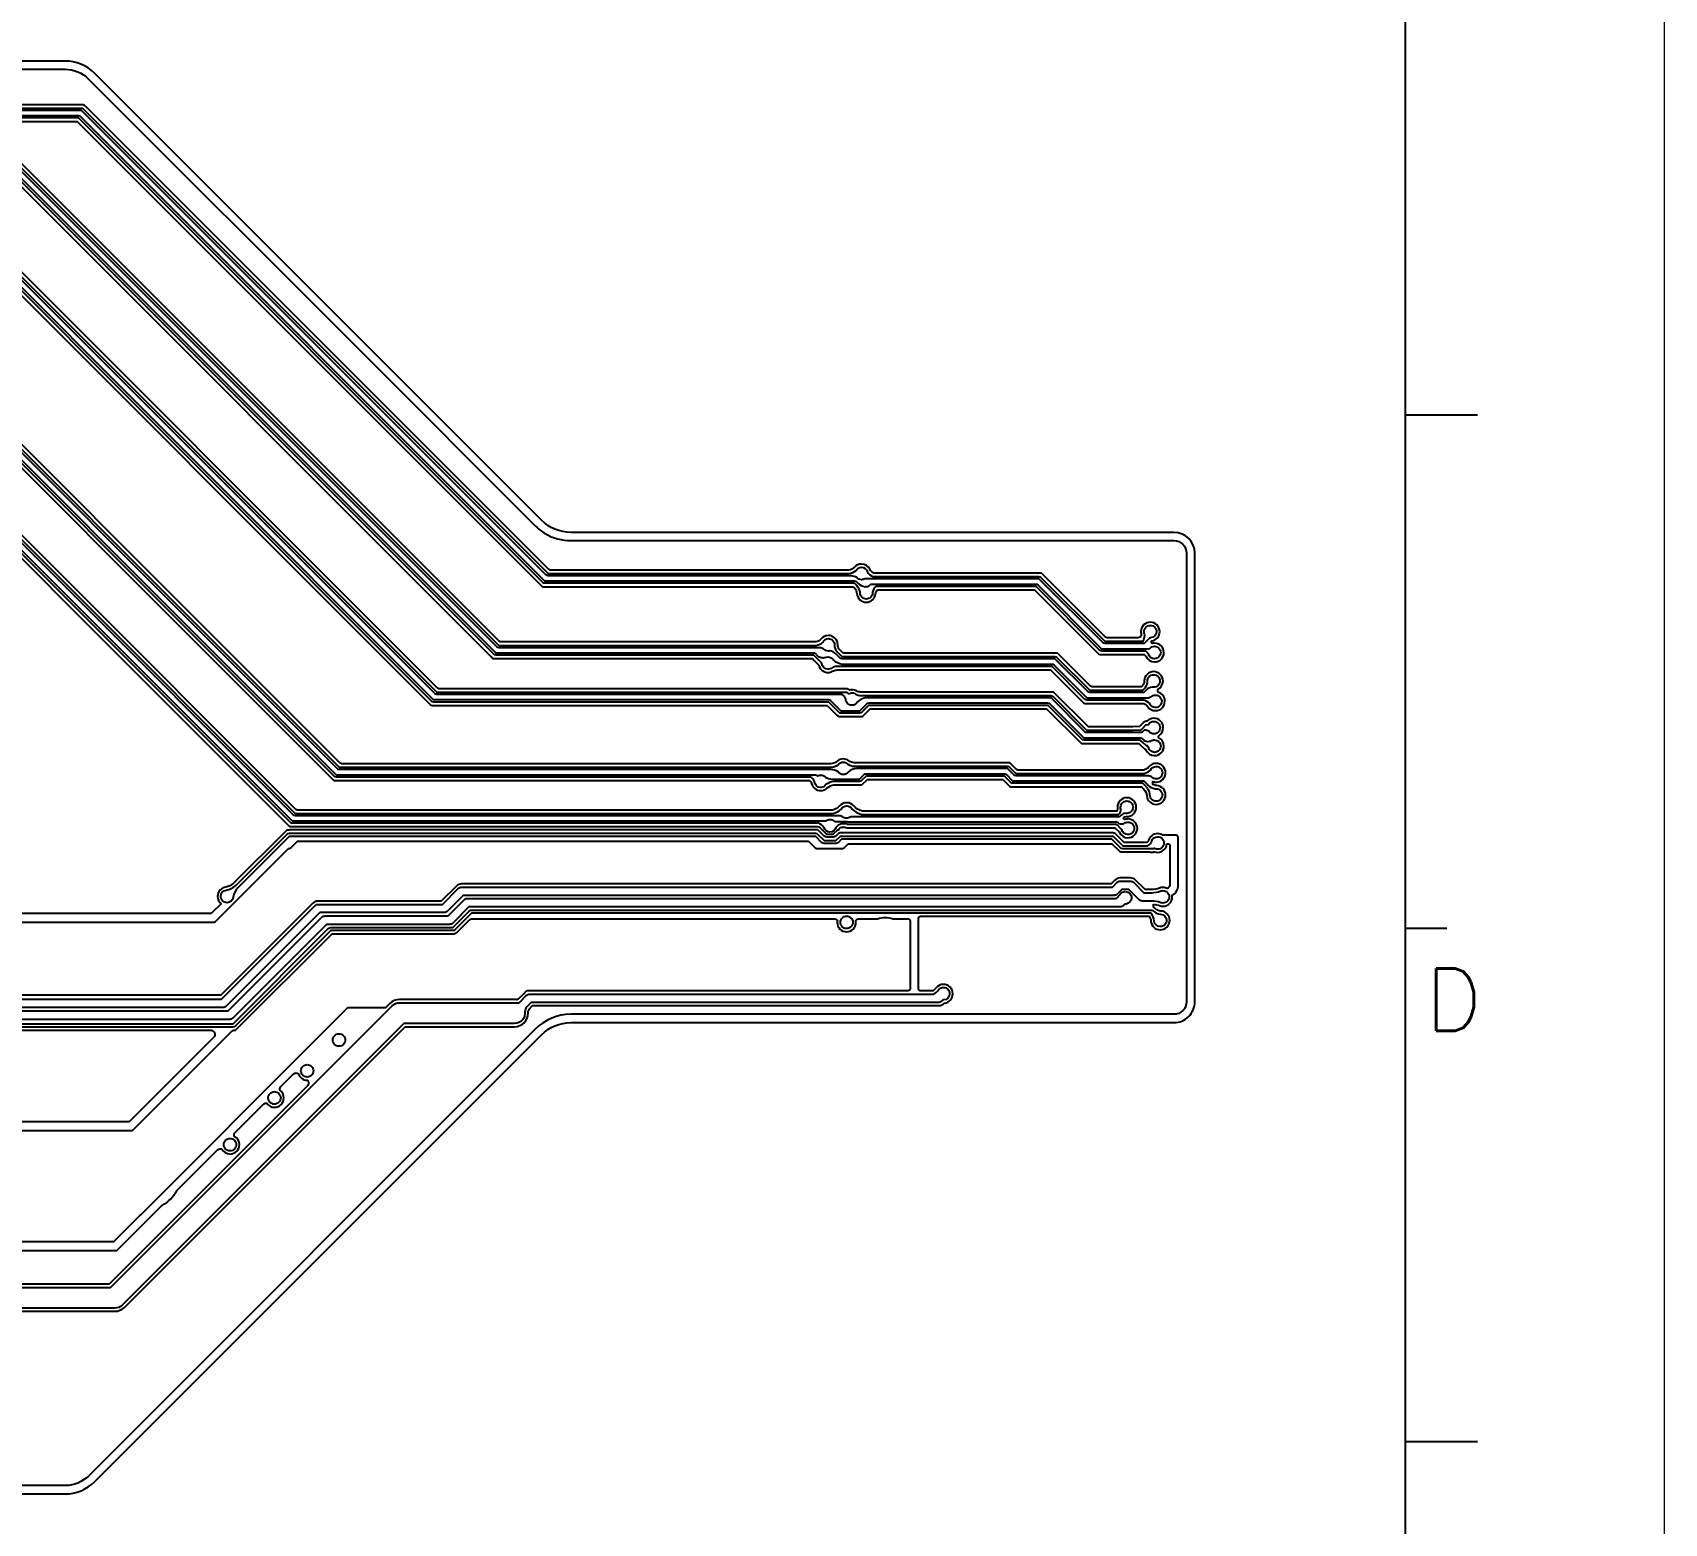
# Model space of a CAD drawing. Header units: millimetres. Extents: x 3227 to 3430, y -37 to 106.
# Drawn here: x 3390.61 to 3429.87, y -2.36 to 33.51 of the extents above; entities that cross this region are included whole.
import ezdxf

# ---------------------------------------------------------------- set-up
doc = ezdxf.new("R2010")
doc.units = ezdxf.units.MM
doc.header["$LTSCALE"] = 23.1
doc.linetypes.add('PHANTOM', pattern=[29.5, 9.5, -1.5, 3, -1.5, 3, -1.5, 9.5])
doc.layers.get('0').update_dxf_attribs({"linetype": 'CONTINUOUS'})
doc.layers.add('0PAPERF', color=2, linetype='PHANTOM', lineweight=0, plot=False)
doc.layers.add('gbr-outline-dxf_layer1', color=2, linetype='CONTINUOUS')
doc.styles.add('SIMPLEX', font='simplex.shx')

msp = doc.modelspace()

# ---------------------------------------------------------------- linework, layer by layer
for p, q in [((3423.649, -33.489), (3423.649, 98.408)), ((3423.649, 24.309), (3425.378, 24.309)), ((3417.451, 13.869), (3416.848, 13.869)), ((3417.451, 13.869), (3417.451, 13.869)), ((3417.557, 13.869), (3417.451, 13.869)), ((3416.719, 12.472), (3416.718, 12.472)), ((3423.649, 11.959), (3424.637, 11.959)), ((3412.328, 10.176), (3412.328, 10.176)), ((3423.649, -0.391), (3425.378, -0.391)), ((3391.397, -1.45), (3385.323, -1.45))]:
    msp.add_line(p, q)
at = {"color": 0}
for p, q in [((3410.256, 20.438), (3410.256, 20.438)), ((3409.47, 18.707), (3409.47, 18.707)), ((3410.557, 14.639), (3410.557, 14.639)), ((3409.939, 13.998), (3409.659, 13.998))]:
    msp.add_line(p, q, dxfattribs=at)
at = {"color": 0, "linetype": 'Continuous'}
for p, q in [((3410.829, 20.364), (3410.813, 20.364)), ((3410.83, 20.364), (3410.829, 20.364)), ((3415.13, 18.259), (3410.089, 18.259)), ((3409.808, 15.776), (3397.999, 15.776)), ((3409.808, 15.776), (3409.808, 15.776)), ((3409.808, 15.776), (3409.808, 15.776)), ((3417.357, 15.627), (3414.276, 15.627)), ((3417.357, 15.627), (3417.357, 15.627)), ((3409.873, 14.664), (3396.94, 14.664))]:
    msp.add_line(p, q, dxfattribs=at)
at = {"linetype": 'Continuous'}
for points in [[(3385.323, 32.625), (3391.394, 32.625, -0.198918), (3391.96, 32.39), (3398.509, 25.841), (3402.715, 21.635), (3402.715, 21.635, 0.061775), (3402.948, 21.453, 0.135417), (3403.563, 21.284), (3403.563, 21.284), (3418.076, 21.284, -0.414221), (3418.376, 20.984), (3418.376, 20.983), (3418.376, 10.188, -0.414221), (3418.076, 9.888), (3403.563, 9.888)], [(3368.505, 10.25), (3395.156, 10.25), (3397.41, 12.505, -0.200082), (3397.481, 12.534), (3400.477, 12.534), (3400.862, 12.92, -0.200082), (3400.934, 12.95), (3416.594, 12.95), (3416.708, 13.064, -0.200082), (3416.779, 13.093), (3417.028, 13.093, -0.200082), (3417.099, 13.064), (3417.349, 12.814), (3417.536, 12.814), (3417.536, 12.814), (3417.537, 12.814, 0.090713), (3417.757, 12.855), (3417.758, 12.855, -0.088548), (3417.81, 12.864, -0.414224), (3417.96, 12.714, -0.414224), (3417.81, 12.564, -0.090073), (3417.757, 12.574), (3417.757, 12.574, 0.090751), (3417.536, 12.614), (3417.307, 12.614, -0.200082), (3417.236, 12.644), (3416.987, 12.893), (3416.82, 12.893), (3416.706, 12.779, -0.200082), (3416.635, 12.75), (3400.975, 12.75), (3400.589, 12.364, -0.200082), (3400.518, 12.334), (3397.523, 12.334), (3395.268, 10.08, -0.200082), (3395.197, 10.05), (3368.464, 10.05, -0.200082)], [(3380.799, 9.971), (3395.319, 9.971), (3397.573, 12.225, -0.200151), (3397.645, 12.255), (3400.608, 12.255), (3400.999, 12.645, -0.199956), (3401.071, 12.675), (3416.687, 12.675, 0.089942), (3416.777, 12.772, -0.008091), (3416.779, 12.775, -0.250411), (3416.904, 12.841)], [(3416.904, 12.841, -0.414224), (3417.054, 12.691, -0.379364), (3416.922, 12.542, 0.019728), (3416.893, 12.537), (3416.857, 12.502, -0.199863), (3416.785, 12.472), (3416.719, 12.472)], [(3372.192, 9.657), (3395.429, 9.657, 0.199093), (3395.438, 9.66), (3397.728, 11.95), (3397.728, 11.95, -0.19878), (3397.79, 11.976), (3397.79, 11.976), (3400.717, 11.976, 0.199093), (3400.726, 11.98), (3401.118, 12.371), (3401.118, 12.371, -0.19878), (3401.18, 12.397)], [(3381.887, 7.093), (3392.998, 7.093, 0.198804), (3393.033, 7.108), (3395.416, 9.491, -0.19571), (3395.451, 9.506), (3395.477, 9.506, 0.195699), (3395.512, 9.521), (3397.802, 11.811, -0.198964), (3397.837, 11.825), (3400.738, 11.825, 0.198955), (3400.818, 11.859), (3401.13, 12.17, -0.198796), (3401.165, 12.185), (3409.894, 12.185, -0.238172), (3409.976, 12.143, 0.048989), (3409.972, 12.099, 0.414189), (3410.198, 11.873, 0.414224), (3410.424, 12.099, 0.04821), (3410.42, 12.143, -0.240727), (3410.502, 12.185), (3410.502, 12.185), (3410.944, 12.185, -0.18903), (3411.315, 12.185), (3411.676, 12.185, -0.414254), (3411.726, 12.135), (3411.726, 10.502, -0.386351), (3411.68, 10.452), (3402.57, 10.452, 0.01306), (3402.561, 10.452), (3402.518, 10.452, 0.198804), (3402.482, 10.437), (3402.451, 10.406, 0.011124), (3402.446, 10.4), (3402.296, 10.25, -0.178179), (3402.263, 10.239, -0.012429), (3402.261, 10.239, 0.038816), (3402.211, 10.242, 0.039249), (3402.195, 10.244, 0.039209), (3402.179, 10.242), (3399.44, 10.242, 0.19892), (3399.209, 10.147), (3399.107, 10.045), (3398.192, 10.045), (3395.342, 7.194, -0.009273), (3395.323, 7.174), (3393.216, 5.067, -0.010929), (3393.192, 5.044), (3392.559, 4.411), (3378.909, 4.411)], [(3416.718, 12.472), (3401.113, 12.472), (3400.722, 12.081, -0.199956), (3400.65, 12.052), (3397.688, 12.052), (3395.433, 9.797, -0.200151), (3395.361, 9.767), (3380.773, 9.767, -0.077614)], [(3385.323, 2.742), (3392.591, 2.742, 0.198922), (3392.821, 2.837), (3399.575, 9.59), (3402.211, 9.59, 0.414219), (3402.537, 9.917, 0.030221), (3402.534, 9.956, -0.139443), (3402.558, 10.015), (3402.628, 10.085, -0.198868), (3402.664, 10.1), (3412.421, 10.1, 0.198925), (3412.545, 10.151), (3412.553, 10.159, 0.382289), (3412.754, 10.383, 0.414185), (3412.528, 10.609, 0.237766), (3412.346, 10.518, -0.075813), (3412.278, 10.452), (3411.98, 10.452, -0.414106), (3411.93, 10.502), (3411.93, 12.196, -0.414264), (3411.98, 12.246), (3417.481, 12.246, -0.133225), (3417.52, 12.132), (3417.52, 12.131, 0.393029), (3417.746, 11.921, 0.414224), (3417.972, 12.147, 0.393223), (3417.762, 12.373), (3417.761, 12.373, -0.180852), (3417.614, 12.439, 0.044384), (3417.599, 12.452), (3417.599, 12.452, -0.228146), (3417.585, 12.48), (3417.585, 12.536)], [(3401.18, 12.397), (3401.18, 12.397), (3417.533, 12.397, -0.201382), (3417.56, 12.386), (3417.561, 12.385, 0.180398), (3417.756, 12.297), (3417.757, 12.297, -0.3932), (3417.896, 12.147, -0.414224), (3417.746, 11.997, -0.391776), (3417.596, 12.136, -0.011623), (3417.596, 12.137, 0.168617), (3417.518, 12.322), (3401.18, 12.322, 0.19903), (3401.171, 12.318), (3400.779, 11.927), (3400.779, 11.927, -0.198818), (3400.717, 11.901), (3400.717, 11.901)], [(3400.717, 11.901), (3397.79, 11.901, 0.19903), (3397.781, 11.897), (3395.491, 9.607), (3395.491, 9.607, -0.198818), (3395.429, 9.582), (3395.429, 9.582)], [(3374.204, 3.318), (3392.487, 3.318), (3399.263, 10.093, -0.19971), (3399.44, 10.167), (3402.187, 10.167, -0.150397), (3402.202, 10.167), (3402.203, 10.167), (3402.211, 10.167, -0.054752), (3402.265, 10.161, 0.110296), (3402.336, 10.183), (3402.499, 10.346, -0.200082), (3402.57, 10.376), (3412.301, 10.376, 0.093489), (3412.408, 10.473), (3412.408, 10.474, -0.234181), (3412.528, 10.533)], [(3412.528, 10.533, -0.414224), (3412.678, 10.383, -0.398626), (3412.536, 10.233, 0.01127), (3412.518, 10.232), (3412.492, 10.206, -0.200082), (3412.421, 10.176), (3412.328, 10.176)], [(3412.328, 10.176), (3402.611, 10.176), (3402.501, 10.065, 0.160301), (3402.458, 9.953, -0.458221), (3402.211, 9.667), (3399.543, 9.667), (3392.768, 2.891, -0.19971), (3392.59, 2.818), (3374.204, 2.818, -1)], [(3403.563, 9.888), (3403.563, 9.888, 0.198942), (3402.715, 9.537), (3391.963, -1.216, -0.19887), (3391.397, -1.45), (3391.397, -1.45)], [(3385.323, 9.506), (3394.896, 9.506), (3394.896, 9.506, -0.414233), (3394.998, 9.404, -0.198863), (3394.968, 9.332), (3392.948, 7.312, -0.198996), (3392.913, 7.298), (3388.551, 7.298)], [(3396.956, 8.477, -0.117852), (3397.002, 8.466, 0.333316), (3397.219, 8.303, 0.006291), (3397.224, 8.303, -0.195012), (3397.253, 8.232, -0.199025), (3397.223, 8.16), (3392.456, 3.393), (3374.204, 3.393)], [(3385.726, 4.207), (3392.643, 4.207), (3393.731, 5.295), (3393.738, 5.299, 0.146959), (3394.074, 5.635), (3394.077, 5.641), (3395.061, 6.625, -0.19904), (3395.133, 6.655, -0.071879), (3395.162, 6.651, 0.282044), (3395.364, 6.527, 0.414224), (3395.59, 6.753, 0.283479), (3395.465, 6.955, -0.068545), (3395.461, 6.983, -0.199041), (3395.491, 7.055), (3396.158, 7.721, -0.198789), (3396.23, 7.751, -0.037129), (3396.245, 7.75, 0.248247), (3396.432, 7.651, 0.414223), (3396.658, 7.877, 0.247838), (3396.559, 8.064, -0.038055), (3396.558, 8.079, -0.198987), (3396.588, 8.151), (3396.883, 8.447, -0.198944), (3396.956, 8.477)]]:
    msp.add_lwpolyline(points, format="xyb", dxfattribs=at)
at = {"color": 0, "linetype": 'Continuous'}
for points in [[(3410.256, 20.438), (3403.021, 20.438, -0.198967), (3402.966, 20.461), (3402.965, 20.461), (3391.793, 31.634), (3340.758, 31.634)], [(3340.758, 31.511), (3391.73, 31.511, -0.199584), (3391.75, 31.502), (3402.931, 20.321, 0.198893), (3402.946, 20.315), (3410.38, 20.315), (3410.38, 20.315, -0.19875), (3410.436, 20.292), (3410.436, 20.292), (3410.47, 20.258, 0.155552), (3410.641, 20.176, -0.050949), (3410.672, 20.179, -0.064548), (3410.71, 20.174), (3410.793, 20.236, -0.16294), (3410.81, 20.241), (3410.895, 20.241), (3410.895, 20.241), (3414.745, 20.241, -0.198868), (3414.8, 20.218), (3414.801, 20.218), (3416.327, 18.691, 0.198959), (3416.342, 18.685), (3417.377, 18.685), (3417.377, 18.685), (3417.403, 18.685, -0.17918), (3417.422, 18.678, 0.009368), (3417.427, 18.678, 0.111139), (3417.495, 18.693, -0.210818), (3417.606, 18.742, -0.414224), (3417.756, 18.592, -0.414224), (3417.606, 18.442, -0.353202), (3417.459, 18.561), (3417.406, 18.614, 0.057654), (3417.373, 18.628), (3416.342, 18.628)], [(3402.946, 20.258), (3402.946, 20.258, -0.198843), (3402.891, 20.281), (3402.891, 20.281), (3391.718, 31.454), (3340.758, 31.454)], [(3340.759, 31.691), (3391.804, 31.691, -0.199584), (3391.825, 31.683), (3403.006, 20.501, 0.199033), (3403.021, 20.495), (3403.021, 20.495), (3410.254, 20.495, 0.155805), (3410.425, 20.568, -0.269687), (3410.556, 20.644, -0.346541), (3410.702, 20.529, 0.15567), (3410.835, 20.421), (3414.82, 20.421), (3414.82, 20.421, -0.198774), (3414.875, 20.399), (3414.875, 20.399), (3416.402, 18.872, 0.199071), (3416.417, 18.865), (3416.417, 18.865), (3417.334, 18.865, 0.130509), (3417.371, 19.005, 0.023912), (3417.37, 19.031, -0.110462), (3417.356, 19.095, -0.414224), (3417.506, 19.245, -0.414224), (3417.656, 19.095, -0.400008), (3417.513, 18.945, 0.022437), (3417.49, 18.935), (3417.375, 18.825), (3417.375, 18.825), (3417.366, 18.816, -0.195452), (3417.347, 18.808), (3416.417, 18.808, -0.198968), (3416.361, 18.831), (3416.361, 18.831), (3414.835, 20.358, 0.198811), (3414.82, 20.364), (3410.83, 20.364)], [(3385.323, 31.372), (3391.684, 31.372), (3402.865, 20.191, 0.198884), (3402.901, 20.176), (3410.335, 20.176, -0.198989), (3410.37, 20.161), (3410.386, 20.145, -0.165504), (3410.447, 20.01, 0.388839), (3410.672, 19.803, 0.380373), (3410.896, 20.003, -0.128324), (3410.932, 20.093, -0.09045), (3410.967, 20.102), (3414.699, 20.102, -0.198889), (3414.735, 20.088), (3416.261, 18.561, 0.198874), (3416.297, 18.546), (3417.358, 18.546), (3417.396, 18.508, -0.0065), (3417.396, 18.507, 0.304583), (3417.606, 18.366, 0.414223), (3417.832, 18.592, 0.414191), (3417.606, 18.818, 0.062067), (3417.55, 18.811), (3417.517, 18.847), (3417.543, 18.872, 0.365918), (3417.732, 19.095, 0.414192), (3417.506, 19.321, 0.414224), (3417.28, 19.095, 0.099873), (3417.297, 19.008, -0.287537), (3417.207, 18.947), (3416.463, 18.947, -0.198889), (3416.427, 18.962), (3414.901, 20.489, 0.198874), (3414.865, 20.503), (3410.852, 20.503, -0.16742), (3410.758, 20.595, 0.285182), (3410.556, 20.72, 0.210457), (3410.389, 20.647, -0.179092), (3410.25, 20.577), (3403.067, 20.577, -0.194509), (3403.032, 20.591), (3391.882, 31.74, 0.198909), (3391.804, 31.773), (3385.323, 31.773)], [(3409.47, 18.707), (3401.837, 18.707, -0.198868), (3401.782, 18.73), (3401.782, 18.73), (3390.041, 30.471), (3339.442, 30.471, -0.199732), (3339.422, 30.479), (3339.296, 30.605), (3339.218, 30.605, -0.199584), (3339.198, 30.613), (3339.165, 30.647, 0.154226), (3339.069, 30.579, -0.333528), (3338.925, 30.471, -0.414224), (3338.775, 30.621, -0.414224), (3338.925, 30.771)], [(3401.763, 18.527), (3401.763, 18.527, -0.19875), (3401.707, 18.55), (3401.707, 18.55), (3389.966, 30.29), (3339.076, 30.29), (3339.044, 30.233, 0.073823), (3339.03, 30.137), (3339.03, 30.137, 0.076431), (3339.045, 30.037, -0.161631), (3339.075, 29.947, -0.414224), (3338.925, 29.797, -0.414224), (3338.775, 29.947, -0.322237), (3338.877, 30.089, 0.048894), (3338.924, 30.134), (3338.992, 30.258), (3338.992, 30.258), (3338.993, 30.258), (3338.993, 30.258), (3339.033, 30.332, -0.071866), (3339.038, 30.338), (3339.039, 30.339, -0.199584), (3339.059, 30.347)], [(3389.933, 30.209), (3401.649, 18.492, 0.012365), (3401.655, 18.487), (3401.682, 18.46, 0.198878), (3401.717, 18.445), (3401.753, 18.445, 0.015787), (3401.763, 18.445), (3409.375, 18.445), (3409.422, 18.399), (3409.422, 18.398), (3409.53, 18.291, 0.353448), (3409.751, 18.112, 0.126274), (3409.859, 18.14), (3409.86, 18.14, -0.083732), (3409.966, 18.178), (3410.087, 18.178), (3410.089, 18.178, 0.005053), (3410.09, 18.178), (3415.084, 18.178, -0.199074), (3415.12, 18.163), (3415.901, 17.382, 0.199086), (3415.936, 17.367), (3417.331, 17.367, -0.178142), (3417.446, 17.289), (3417.446, 17.288, 0.240849), (3417.63, 17.194, 0.414185), (3417.856, 17.42, 0.328538), (3417.697, 17.636, -0.110517), (3417.687, 17.68, -0.065945), (3417.69, 17.706, 0.279063), (3417.812, 17.906, 0.41422), (3417.586, 18.132, 0.41258), (3417.36, 17.908), (3417.36, 17.907, -0.197383), (3417.31, 17.786), (3417.309, 17.786), (3417.291, 17.768), (3416.102, 17.768, -0.198889), (3416.067, 17.783), (3415.286, 18.564, 0.198814), (3415.251, 18.578), (3410.135, 18.578, -0.198989), (3410.1, 18.593), (3410.037, 18.656), (3410.037, 18.656), (3410.036, 18.657, -0.19517), (3409.986, 18.778, 0.412868), (3409.76, 19.003, 0.227941), (3409.583, 18.918, -0.181589), (3409.462, 18.846), (3401.883, 18.846, -0.194509), (3401.848, 18.86), (3390.131, 30.577, 0.198962)], [(3389.998, 30.339), (3401.747, 18.59, 0.198968), (3401.763, 18.584), (3409.421, 18.584, -0.199584), (3409.441, 18.575), (3409.517, 18.5, 0.123026), (3409.643, 18.468, 0.034878), (3409.681, 18.471, -0.122231), (3409.751, 18.488, -0.266032), (3409.88, 18.414, 0.141611), (3410.091, 18.316), (3415.13, 18.316, -0.199047), (3415.186, 18.293), (3415.967, 17.512), (3415.967, 17.512, 0.199257), (3415.982, 17.506), (3415.982, 17.506), (3417.343, 17.506), (3417.412, 17.506), (3417.461, 17.506, 0.058276), (3417.524, 17.527, -0.198078), (3417.63, 17.57, -0.414224), (3417.78, 17.42, -0.414224), (3417.63, 17.27, -0.302397), (3417.491, 17.362, 0.157542), (3417.34, 17.449), (3415.982, 17.449, -0.199081), (3415.926, 17.472), (3415.145, 18.253, 0.199141), (3415.13, 18.259), (3415.13, 18.259)], [(3390.073, 30.519), (3401.822, 18.771), (3401.822, 18.77, 0.198966), (3401.837, 18.764), (3401.837, 18.764), (3409.468, 18.764, 0.158282), (3409.625, 18.842, -0.288067), (3409.76, 18.927, -0.414224), (3409.91, 18.777, -0.05378), (3409.906, 18.745, 0.164008), (3409.979, 18.598), (3409.979, 18.598), (3409.979, 18.598), (3410.074, 18.503), (3410.074, 18.503, 0.198953), (3410.09, 18.497), (3415.205, 18.497), (3415.205, 18.497, -0.198822), (3415.26, 18.474), (3415.26, 18.474), (3416.042, 17.692, 0.198811), (3416.057, 17.686), (3417.325, 17.686), (3417.367, 17.728), (3417.367, 17.728, 0.164541), (3417.439, 17.874, -0.054621), (3417.436, 17.906, -0.414224), (3417.586, 18.056, -0.414224), (3417.736, 17.906, -0.414224), (3417.586, 17.756, -0.054823), (3417.553, 17.76, 0.164505), (3417.407, 17.688), (3417.407, 17.688), (3417.407, 17.688), (3417.357, 17.638, -0.199313), (3417.337, 17.629), (3416.057, 17.629)], [(3388.564, 28.958), (3400.188, 17.334, 0.198884), (3400.223, 17.32), (3409.709, 17.32, -0.197874), (3409.744, 17.305), (3409.967, 17.082, 0.198909), (3410.045, 17.05), (3410.555, 17.05, 0.199074), (3410.59, 17.065), (3410.75, 17.225, -0.199149), (3410.785, 17.24), (3414.99, 17.24, -0.198951), (3415.025, 17.225), (3415.833, 16.417, 0.198959), (3415.868, 16.403), (3417.23, 16.403), (3417.268, 16.367, 0.005891), (3417.27, 16.366), (3417.349, 16.292, 0.114109), (3417.392, 16.267, -0.02687), (3417.401, 16.25, 0.005444), (3417.401, 16.248, 0.295659), (3417.608, 16.114, 0.414222), (3417.834, 16.34, 0.282657), (3417.71, 16.542, -0.071218), (3417.706, 16.57, -0.051852), (3417.708, 16.591, 0.263566), (3417.818, 16.785, 0.414196), (3417.592, 17.011, 0.210483), (3417.425, 16.938), (3417.41, 16.937, 0.19859), (3417.333, 16.902), (3417.264, 16.828), (3417.263, 16.828), (3417.246, 16.809), (3417.082, 16.804), (3416.034, 16.804, -0.198889), (3415.999, 16.818), (3415.191, 17.626, 0.198757), (3415.156, 17.64), (3410.549, 17.64, 0.049997), (3410.527, 17.638, -0.083012), (3410.438, 17.669, 0.128596), (3410.328, 17.698, 0.069535), (3410.266, 17.69, 0.194841), (3410.189, 17.721), (3400.389, 17.721, -0.194509), (3400.354, 17.735), (3388.762, 29.327, 0.198965)], [(3388.63, 29.088), (3400.253, 17.465, 0.198893), (3400.269, 17.459), (3409.755, 17.459), (3409.755, 17.459, -0.198774), (3409.81, 17.436), (3409.81, 17.436), (3410.057, 17.189), (3410.509, 17.189, 0.19918), (3410.524, 17.195), (3410.524, 17.195), (3410.684, 17.355), (3410.684, 17.355, -0.19913), (3410.74, 17.378), (3410.74, 17.378), (3415.035, 17.378), (3415.035, 17.378, -0.198961), (3415.091, 17.355), (3415.899, 16.548, 0.198959), (3415.914, 16.541), (3417.274, 16.541, -0.191664), (3417.293, 16.534), (3417.359, 16.472, 0.091884), (3417.454, 16.454, 0.065203), (3417.522, 16.463, -0.15341), (3417.608, 16.49, -0.414224), (3417.758, 16.34, -0.414224), (3417.608, 16.19, -0.359413), (3417.46, 16.312, 0.03723), (3417.438, 16.344), (3417.424, 16.344, -0.191948), (3417.405, 16.352), (3417.324, 16.427), (3417.324, 16.427), (3417.263, 16.484), (3415.914, 16.484)], [(3388.705, 29.269), (3400.328, 17.645), (3400.328, 17.645, 0.198966), (3400.343, 17.639), (3400.343, 17.639), (3410.101, 17.639), (3410.189, 17.639, -0.199584), (3410.209, 17.631), (3410.237, 17.603, 0.0237), (3410.257, 17.605, -0.12294), (3410.328, 17.622, -0.187503), (3410.429, 17.583, 0.074706), (3410.534, 17.555, -0.135725), (3410.549, 17.559), (3410.646, 17.559), (3410.647, 17.559), (3415.11, 17.559), (3415.11, 17.559, -0.198975), (3415.166, 17.536), (3415.973, 16.728, 0.199071), (3415.988, 16.722), (3415.989, 16.722), (3417.084, 16.722), (3417.283, 16.729), (3417.323, 16.772), (3417.323, 16.772), (3417.392, 16.846, -0.201487), (3417.413, 16.856), (3417.46, 16.857, -0.274144), (3417.592, 16.935, -0.414224), (3417.742, 16.785, -0.414224), (3417.592, 16.635, -0.240399), (3417.47, 16.697, 0.142973), (3417.372, 16.726), (3417.372, 16.726, 0.01939), (3417.358, 16.725), (3417.316, 16.681, -0.201129), (3417.296, 16.672), (3417.085, 16.665, -0.011938), (3417.084, 16.665), (3415.989, 16.665, -0.198968), (3415.933, 16.688), (3415.933, 16.688), (3415.125, 17.495), (3415.125, 17.495, 0.19904), (3415.11, 17.502), (3410.649, 17.502, 0.147019), (3410.461, 17.404, -0.282431), (3410.328, 17.322, -0.414224), (3410.178, 17.472, -0.004671), (3410.178, 17.474, 0.161233), (3410.093, 17.582), (3400.343, 17.582, -0.198868), (3400.288, 17.605), (3400.288, 17.605), (3388.673, 29.22)], [(3400.269, 17.402), (3400.269, 17.402, -0.198828), (3400.213, 17.425), (3400.213, 17.425), (3388.598, 29.04), (3339.537, 29.04), (3339.489, 29.022), (3339.278, 28.81, -0.199584), (3339.257, 28.802), (3338.977, 28.802)], [(3397.999, 15.776), (3397.999, 15.776, -0.198975), (3397.944, 15.799), (3386.098, 27.646), (3340.515, 27.646)], [(3385.989, 27.384), (3397.844, 15.529, 0.198874), (3397.879, 15.514), (3409.307, 15.514, -0.160575), (3409.356, 15.44, 0.343149), (3409.575, 15.269, 0.197374), (3409.734, 15.335, -0.173063), (3409.894, 15.408), (3410.55, 15.408, 0.198889), (3410.585, 15.423), (3410.686, 15.523, -0.198941), (3410.721, 15.538), (3413.941, 15.538, -0.198766), (3413.976, 15.523), (3414.12, 15.379, 0.198763), (3414.155, 15.365), (3417.291, 15.365), (3417.349, 15.307, -0.179117), (3417.42, 15.149), (3417.42, 15.149, 0.39325), (3417.646, 14.939, 0.414223), (3417.872, 15.165, 0.392411), (3417.663, 15.391), (3417.662, 15.391, -0.099525), (3417.568, 15.417), (3417.568, 15.488, 0.089296), (3417.647, 15.474, 0.41422), (3417.873, 15.7, 0.41422), (3417.647, 15.926, 0.231229), (3417.468, 15.839, -0.179547), (3417.347, 15.766), (3414.321, 15.766, -0.198804), (3414.286, 15.78), (3414.142, 15.924, 0.198757), (3414.107, 15.939), (3410.384, 15.939, -0.135276), (3410.249, 15.989, 0.157191), (3410.117, 16.031, 0.181517), (3409.968, 15.975, -0.181196), (3409.808, 15.915), (3398.045, 15.915, -0.194498), (3398.01, 15.929), (3386.188, 27.752, 0.198962)], [(3386.055, 27.514), (3397.91, 15.659), (3397.91, 15.659, 0.199014), (3397.925, 15.653), (3409.34, 15.653), (3409.34, 15.653), (3409.446, 15.653, -0.199584), (3409.466, 15.645), (3409.487, 15.623, 0.013648), (3409.499, 15.625, -0.132619), (3409.575, 15.645, -0.219162), (3409.689, 15.593, 0.113879), (3409.836, 15.547), (3409.889, 15.547), (3409.89, 15.547), (3410.504, 15.547), (3410.504, 15.547, 0.198995), (3410.52, 15.553), (3410.52, 15.553), (3410.62, 15.654, -0.198798), (3410.676, 15.677), (3410.676, 15.677), (3413.986, 15.677), (3413.986, 15.677, -0.198691), (3414.042, 15.654), (3414.042, 15.654), (3414.186, 15.51), (3414.186, 15.51, 0.198791), (3414.201, 15.504), (3417.337, 15.504, -0.199693), (3417.357, 15.495), (3417.446, 15.406), (3417.447, 15.406), (3417.449, 15.403, 0.150829), (3417.622, 15.313, -0.039393), (3417.646, 15.315, -0.414224), (3417.796, 15.165, -0.414224), (3417.646, 15.015, -0.414224), (3417.496, 15.165, -0.040264), (3417.498, 15.189, 0.153278), (3417.406, 15.365), (3417.406, 15.365, -0.011327), (3417.405, 15.366), (3417.325, 15.447), (3414.201, 15.447)], [(3386.13, 27.694), (3397.984, 15.84), (3397.984, 15.84, 0.19904), (3397.999, 15.833), (3409.808, 15.833, 0.1541), (3409.995, 15.893, -0.241925), (3410.117, 15.955, -0.217669), (3410.23, 15.903, 0.112841), (3410.38, 15.857), (3410.435, 15.857), (3410.435, 15.857), (3414.061, 15.857), (3414.061, 15.857, -0.198719), (3414.117, 15.834), (3414.117, 15.834), (3414.261, 15.69), (3414.261, 15.69, 0.198812), (3414.276, 15.684), (3417.355, 15.684, 0.157804), (3417.511, 15.764, -0.290683), (3417.647, 15.85, -0.414224), (3417.797, 15.7, -0.414224), (3417.647, 15.55, -0.208883), (3417.537, 15.598, 0.079847), (3417.451, 15.627), (3417.357, 15.627)], [(3397.925, 15.596), (3397.925, 15.596, -0.198865), (3397.869, 15.619), (3386.023, 27.465), (3340.377, 27.465)], [(3396.94, 14.664), (3396.939, 14.664, -0.198851), (3396.884, 14.687), (3385.507, 26.064), (3361.121, 26.064)], [(3385.398, 25.802), (3396.701, 14.499, -0.039042), (3396.712, 14.49), (3396.712, 14.49), (3396.778, 14.424, 0.039956), (3396.793, 14.415, -0.093403), (3396.807, 14.403), (3409.499, 14.403), (3409.499, 14.403, -0.198768), (3409.561, 14.378), (3409.561, 14.378), (3409.712, 14.226, 0.1991), (3409.721, 14.223), (3409.721, 14.223), (3409.877, 14.223), (3409.877, 14.223, 0.199537), (3409.886, 14.226), (3409.887, 14.227), (3409.977, 14.317, -0.200625), (3410.003, 14.328), (3410.004, 14.328, -0.159), (3410.082, 14.392), (3410.157, 14.392, 0.132645), (3410.213, 14.377), (3416.656, 14.377), (3416.749, 14.284, 0.020859), (3416.756, 14.278), (3416.756, 14.277), (3416.757, 14.277, 0.00663), (3416.759, 14.275, 0.302403), (3416.968, 14.136, 0.414223), (3417.194, 14.362, 0.41418), (3416.968, 14.588, 0.088229), (3416.89, 14.574), (3416.87, 14.592, -0.213252), (3416.862, 14.61, -0.185934), (3416.868, 14.626, -0.162174), (3416.927, 14.646, -0.01008), (3416.93, 14.646, 0.011575), (3416.941, 14.645, 0.414223), (3417.167, 14.871, 0.414192), (3416.941, 15.097, 0.414224), (3416.715, 14.871, 0.032185), (3416.717, 14.842), (3416.717, 14.841, -0.033481), (3416.718, 14.828, -0.138066), (3416.703, 14.778), (3410.571, 14.778, -0.146434), (3410.371, 14.903, 0.005446), (3410.369, 14.905, 0.213907), (3410.201, 14.98, 0.216999), (3410.03, 14.903, -0.160824), (3409.862, 14.803), (3396.985, 14.803, -0.194498), (3396.95, 14.817), (3385.596, 26.171, 0.1989)], [(3385.464, 25.933), (3396.85, 14.547), (3396.85, 14.547, 0.19904), (3396.865, 14.541), (3409.523, 14.541), (3409.523, 14.541), (3409.703, 14.541), (3409.705, 14.541, -0.170829), (3409.799, 14.574, -0.18372), (3409.898, 14.536, 0.018381), (3409.915, 14.53), (3410.064, 14.53), (3410.198, 14.53, -0.203196), (3410.219, 14.522), (3410.225, 14.515), (3416.702, 14.515, -0.200498), (3416.722, 14.507), (3416.749, 14.48, 0.087641), (3416.814, 14.469, 0.079091), (3416.872, 14.478, -0.173819), (3416.968, 14.512, -0.414224), (3417.118, 14.362, -0.414224), (3416.968, 14.212, -0.360293), (3416.82, 14.334, -0.118708), (3416.808, 14.34, -0.020509), (3416.807, 14.342), (3416.713, 14.435), (3416.713, 14.436), (3416.69, 14.458), (3410.213, 14.458, -0.20321), (3410.192, 14.467), (3410.186, 14.473), (3410.069, 14.473, 0.161781), (3409.943, 14.384, -0.335833), (3409.799, 14.274, -0.335295), (3409.654, 14.383, 0.15727), (3409.519, 14.484), (3396.865, 14.484)], [(3385.539, 26.113), (3396.924, 14.727), (3396.924, 14.727, 0.198953), (3396.94, 14.721), (3409.87, 14.721, 0.143943), (3410.067, 14.823, -0.280166), (3410.201, 14.904, -0.280842), (3410.334, 14.823, 0.133567), (3410.56, 14.696), (3416.741, 14.696), (3416.753, 14.708), (3416.753, 14.708, 0.176376), (3416.799, 14.821, -0.084891), (3416.791, 14.871, -0.414224), (3416.941, 15.021, -0.414224), (3417.091, 14.871, -0.414224), (3416.941, 14.721, -0.062238), (3416.904, 14.726, 0.154719), (3416.806, 14.68), (3416.794, 14.668), (3416.794, 14.668), (3416.773, 14.647, -0.199936), (3416.753, 14.639), (3410.557, 14.639)], [(3396.865, 14.484), (3396.865, 14.484, -0.198975), (3396.809, 14.507), (3385.432, 25.884), (3362.291, 25.884, 0.413736), (3362.182, 25.775, -0.124901), (3362.179, 25.762, -0.276994), (3362.017, 25.664, -0.276992), (3361.854, 25.762, -0.124922), (3361.851, 25.775, 0.413738), (3361.742, 25.884), (3361.196, 25.884, 0.198981), (3361.181, 25.878), (3360.985, 25.682), (3360.985, 25.682, -0.198742), (3360.93, 25.659), (3360.93, 25.659)], [(3410.813, 20.364), (3410.812, 20.364), (3410.783, 20.365), (3410.657, 20.365, -0.162245), (3410.64, 20.37, -0.151002), (3410.556, 20.344, -0.221067), (3410.441, 20.398, 0.108899), (3410.316, 20.438), (3410.256, 20.438)], [(3414.745, 20.184), (3410.905, 20.184, 0.152074), (3410.821, 20.045, -0.026161), (3410.822, 20.029, -0.414224), (3410.672, 19.879, -0.414224), (3410.522, 20.029, -0.035103), (3410.523, 20.05, 0.139461), (3410.445, 20.202), (3410.43, 20.217), (3410.43, 20.217), (3410.396, 20.252, 0.198968), (3410.38, 20.258), (3402.946, 20.258)], [(3416.342, 18.628), (3416.342, 18.628, -0.198837), (3416.287, 18.651), (3416.287, 18.651), (3414.76, 20.178), (3414.76, 20.178, 0.198966), (3414.745, 20.184), (3414.745, 20.184)], [(3410.089, 18.259), (3409.959, 18.259, 0.066719), (3409.852, 18.228, -0.188191), (3409.751, 18.188, -0.392171), (3409.601, 18.327, 0.016719), (3409.593, 18.343), (3409.48, 18.456), (3409.479, 18.457), (3409.409, 18.527), (3401.763, 18.527)], [(3410.09, 18.44), (3410.09, 18.44, -0.198845), (3410.034, 18.463), (3409.939, 18.558, 0.164024), (3409.792, 18.631, -0.054037), (3409.76, 18.627, -0.212203), (3409.648, 18.677, 0.085736), (3409.557, 18.707), (3409.47, 18.707)], [(3416.057, 17.629), (3416.057, 17.629, -0.198774), (3416.001, 17.652), (3416.001, 17.652), (3415.22, 18.433, 0.198959), (3415.205, 18.44), (3410.09, 18.44)], [(3410.509, 17.132), (3410.045, 17.132, -0.199584), (3410.025, 17.14), (3409.77, 17.395, 0.198811), (3409.755, 17.402), (3400.269, 17.402)], [(3415.914, 16.484), (3415.914, 16.484, -0.198822), (3415.858, 16.507), (3415.858, 16.507), (3415.05, 17.315), (3415.05, 17.315, 0.19904), (3415.035, 17.321), (3410.74, 17.321, 0.19932), (3410.724, 17.315), (3410.724, 17.315), (3410.564, 17.155), (3410.564, 17.155, -0.19915), (3410.509, 17.132), (3410.509, 17.132)], [(3414.276, 15.627), (3414.276, 15.627, -0.198695), (3414.22, 15.65), (3414.22, 15.65), (3414.076, 15.794), (3414.076, 15.794, 0.198686), (3414.061, 15.8), (3410.436, 15.8, 0.149793), (3410.243, 15.724, -0.255879), (3410.117, 15.655, -0.241331), (3409.995, 15.718, 0.153868), (3409.808, 15.776), (3409.808, 15.776)], [(3414.201, 15.447), (3414.201, 15.447, -0.198667), (3414.146, 15.469), (3414.146, 15.47), (3414.002, 15.613), (3414.002, 15.613, 0.198702), (3413.986, 15.62), (3410.676, 15.62, 0.199032), (3410.66, 15.613), (3410.66, 15.613), (3410.56, 15.513), (3410.56, 15.513, -0.198856), (3410.504, 15.49), (3409.89, 15.49, 0.150922), (3409.702, 15.415, -0.25762), (3409.575, 15.345, -0.40354), (3409.425, 15.49, 0.161338), (3409.332, 15.596), (3397.925, 15.596)], [(3410.557, 14.639), (3410.312, 14.639, 0.013155), (3410.287, 14.632, -0.155287), (3410.201, 14.604, -0.181786), (3410.102, 14.641, 0.049768), (3410.027, 14.664), (3409.873, 14.664)], [(3396.799, 14.329, -0.134866), (3396.774, 14.319), (3396.746, 14.319, 0.198951), (3396.711, 14.304), (3395.45, 13.043), (3395.449, 13.043, -0.161622), (3395.26, 12.948, 0.374713), (3395.065, 12.724, 0.229525), (3395.151, 12.547), (3394.929, 12.326, -0.198757), (3394.894, 12.311), (3385.323, 12.311)], [(3396.793, 14.168), (3396.793, 14.168, 0.19907), (3396.784, 14.164), (3395.557, 12.937, -0.009975), (3395.556, 12.936), (3395.555, 12.935, 0.161812), (3395.439, 12.703, -0.009867), (3395.439, 12.702, -0.371025), (3395.291, 12.574, -0.414224), (3395.141, 12.724, -0.375554), (3395.271, 12.873, 0.1596), (3395.5, 12.987), (3395.503, 12.989), (3395.503, 12.989), (3396.731, 14.217), (3396.731, 14.217, -0.198844), (3396.793, 14.243)], [(3396.793, 14.243), (3409.448, 14.243), (3409.448, 14.243, -0.198765), (3409.51, 14.217), (3409.51, 14.217), (3409.65, 14.077), (3409.65, 14.077, 0.199028), (3409.659, 14.073), (3409.939, 14.073, 0.195272), (3409.948, 14.077), (3409.948, 14.077), (3410.024, 14.153), (3410.024, 14.153, -0.198766), (3410.086, 14.178), (3410.086, 14.178), (3416.592, 14.178, -0.201251), (3416.619, 14.167), (3416.839, 13.948), (3416.839, 13.947, 0.195508), (3416.848, 13.944), (3417.443, 13.944, 0.201729), (3417.539, 14.056), (3417.539, 14.057, -0.324318), (3417.682, 14.16, -0.414224), (3417.832, 14.01, -0.414224), (3417.682, 13.86, -0.105012), (3417.621, 13.873, 0.028345), (3417.601, 13.881, -0.132187), (3417.557, 13.869), (3417.557, 13.869)], [(3409.659, 13.998), (3409.659, 13.998, -0.198778), (3409.597, 14.024), (3409.597, 14.024), (3409.457, 14.164), (3409.457, 14.164, 0.198915), (3409.448, 14.168), (3396.793, 14.168)], [(3396.804, 14.328), (3396.804, 14.328, -0.01529), (3396.799, 14.329)], [(3417.585, 12.536, -0.068098), (3417.73, 12.503), (3417.731, 12.502, 0.089113), (3417.81, 12.488, 0.414224), (3418.036, 12.714, 0.038538), (3418.033, 12.749, 0.212554), (3418.176, 12.953), (3418.176, 14.147, 0.414254), (3418.126, 14.197), (3417.809, 14.197, 0.150939), (3417.682, 14.236, 0.327227), (3417.466, 14.078, -0.163548), (3417.422, 14.02), (3416.895, 14.02, -0.198889), (3416.859, 14.034), (3416.673, 14.221, 0.019922), (3416.666, 14.227), (3416.665, 14.228, 0.065887), (3416.64, 14.244, 0.070961), (3416.609, 14.253), (3410.048, 14.253, 0.044213), (3410.029, 14.248, -0.047523), (3410.019, 14.247, -0.029951), (3410.013, 14.248), (3409.94, 14.174), (3409.939, 14.174, -0.199238), (3409.877, 14.148), (3409.721, 14.148, -0.198948), (3409.659, 14.173), (3409.659, 14.173), (3409.508, 14.325, 0.198917), (3409.499, 14.328), (3396.804, 14.328)], [(3369.564, 12.107), (3394.979, 12.107, 0.199011), (3395.014, 12.121), (3396.756, 13.864, -0.19897), (3396.791, 13.878, 0.198991), (3396.826, 13.893), (3396.973, 14.04, -0.198814), (3397.009, 14.054)], [(3397.009, 14.054), (3409.261, 14.054, -0.198889), (3409.296, 14.04), (3409.443, 13.893, 0.198831), (3409.478, 13.878), (3410.107, 13.878, 0.199011), (3410.142, 13.893), (3410.227, 13.978, -0.198987), (3410.263, 13.993), (3416.58, 13.993), (3416.747, 13.826, 0.168601), (3416.814, 13.794), (3416.918, 13.794, -0.017302), (3416.926, 13.794), (3417.488, 13.794, -0.034804), (3417.506, 13.793), (3417.577, 13.793, 0.066911), (3417.607, 13.797, 0.084062), (3417.682, 13.784, 0.391566), (3417.907, 13.993), (3417.928, 13.993, -0.414081), (3417.978, 13.943), (3417.978, 13.012, -0.313626), (3417.911, 12.916, 0.117159), (3417.81, 12.94, 0.090736), (3417.73, 12.926, -0.090713), (3417.537, 12.89), (3417.536, 12.89)], [(3416.848, 13.869), (3416.847, 13.869, -0.197527), (3416.786, 13.894), (3416.786, 13.894), (3416.577, 14.103), (3410.086, 14.103, 0.19903), (3410.077, 14.1), (3410.077, 14.1), (3410.001, 14.024), (3410.001, 14.024, -0.197409), (3409.939, 13.998), (3409.939, 13.998)], [(3417.536, 12.89), (3417.536, 12.89, 0.013063), (3417.527, 12.89), (3417.401, 12.89, -0.198865), (3417.366, 12.905), (3417.153, 13.117, 0.198928), (3417.028, 13.169), (3416.779, 13.169, 0.198914), (3416.654, 13.117), (3416.562, 13.025), (3400.934, 13.025, 0.198891), (3400.809, 12.974), (3400.46, 12.625, -0.198854), (3400.425, 12.61), (3397.481, 12.61, 0.198914), (3397.357, 12.559), (3395.161, 10.363, -0.198959), (3395.126, 10.348), (3368.828, 10.348, -0.198804)]]:
    msp.add_lwpolyline(points, format="xyb", dxfattribs=at)
at = {"linetype": 'Continuous'}
for points in [[(3410.198, 12.249, -0.414224), (3410.348, 12.099, -0.414224), (3410.198, 11.949, -0.414224), (3410.048, 12.099, -0.414224)], [(3397.985, 9.418, -0.414224), (3398.135, 9.268, -0.414224), (3397.985, 9.118, -0.414224), (3397.835, 9.268, -0.414224)], [(3397.219, 8.679, -0.414224), (3397.369, 8.529, -0.414224), (3397.219, 8.379, -0.414224), (3397.069, 8.529, -0.414224)], [(3396.432, 8.027, -0.414224), (3396.582, 7.877, -0.414224), (3396.432, 7.727, -0.414224), (3396.282, 7.877, -0.414224)], [(3395.364, 6.903, -0.414224), (3395.514, 6.753, -0.414224), (3395.364, 6.603, -0.414224), (3395.214, 6.753, -0.414224)]]:
    msp.add_lwpolyline(points, format="xyb", close=True, dxfattribs=at)
msp.add_lwpolyline([(3395.429, 9.582), (3372.207, 9.582)], dxfattribs=at)
at = {"layer": '0PAPERF'}
msp.add_line((3429.875, -37.441), (3429.875, 105.821), dxfattribs=at)
at = {"layer": 'gbr-outline-dxf_layer1', "linetype": 'Continuous'}
msp.add_lwpolyline([(3321.097, -1.65), (3391.397, -1.65, 0.198917), (3392.104, -1.357), (3402.856, 9.396, -0.198917), (3403.563, 9.688), (3413.43, 9.688), (3418.076, 9.688, 0.414218), (3418.576, 10.188), (3418.576, 20.983, 0.414068), (3418.076, 21.483), (3403.563, 21.483, -0.198918), (3402.856, 21.776), (3392.101, 32.532, 0.19885), (3391.394, 32.824), (3321.135, 32.824, 0.198916)], format="xyb", dxfattribs=at)

# ---------------------------------------------------------------- texts
at = {"style": 'SIMPLEX'}
msp.add_text('D', height=1.502, dxfattribs=at).set_placement((3424.13, 9.489))

doc.saveas('drawing.dxf')
